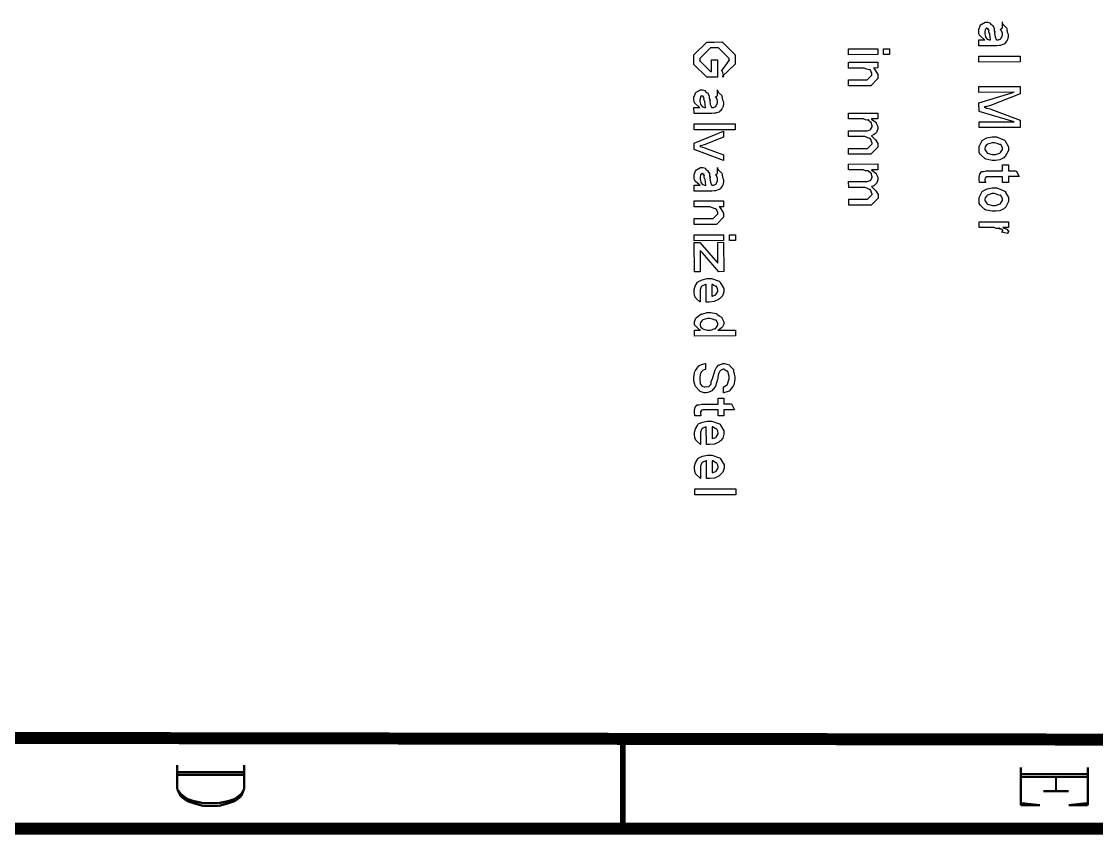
# Model space of a CAD drawing. Extents: x 0.1 to 11.6, y 0.3 to 16.3.
# Drawn here: x 6.417 to 8.957, y 0.284 to 2.206 of the extents above; entities that cross this region are included whole.
import ezdxf

# ---------------------------------------------------------------- set-up
doc = ezdxf.new("R2010")
doc.units = 0
doc.header["$MEASUREMENT"] = 0

msp = doc.modelspace()

# ---------------------------------------------------------------- linework, layer by layer
at = {"color": 0, "const_width": 0.005208}
msp.add_lwpolyline([(0.126682, 16.24), (11.565, 16.24), (11.565, 0.29834), (0.126682, 0.29834), (0.126682, 16.24)], close=True, dxfattribs=at)
at = {"color": 0}
for points in [[(8.69308, 2.16239), (8.69178, 2.16314), (8.68278, 2.17128), (8.68224, 2.17215), (8.68147, 2.17219), (8.67958, 2.17638), (8.67919, 2.18169), (8.67919, 2.18343), (8.67919, 2.18728), (8.68332, 2.19797), (8.68419, 2.19885), (8.68463, 2.199), (8.69422, 2.20404), (8.69743, 2.20406), (8.69954, 2.20406), (8.70524, 2.20242), (8.70589, 2.2021), (8.70567, 2.20139), (8.70774, 2.19835), (8.71158, 2.19743), (8.71197, 2.19689), (8.71192, 2.19581), (8.71544, 2.19021), (8.71565, 2.18951), (8.71517, 2.18832), (8.71522, 2.18408), (8.71701, 2.18138), (8.71718, 2.1804), (8.71658, 2.17806), (8.71756, 2.16932), (8.72049, 2.16336), (8.72086, 2.16239), (8.72146, 2.16237), (8.72276, 2.16239), (8.72325, 2.16237), (8.72532, 2.16237), (8.73107, 2.16456), (8.7315, 2.16499), (8.73112, 2.16542), (8.73475, 2.17307), (8.73475, 2.17563), (8.73475, 2.17811), (8.73221, 2.18506), (8.73172, 2.1856), (8.73122, 2.18554), (8.72954, 2.18713), (8.73372, 2.18994), (8.73475, 2.19017), (8.73475, 2.20406), (8.73469, 2.20406), (8.73546, 2.19976), (8.73628, 2.19928), (8.73714, 2.19797), (8.74485, 2.1906), (8.74539, 2.18951), (8.74506, 2.18744), (8.74647, 2.18083), (8.74864, 2.17594), (8.74864, 2.17432), (8.74864, 2.17204), (8.74799, 2.16521), (8.74647, 2.16151), (8.74604, 2.16064), (8.7449, 2.15913), (8.74154, 2.15446), (8.73975, 2.153), (8.7391, 2.15261), (8.73801, 2.15186), (8.72971, 2.14931), (8.72868, 2.14914), (8.72737, 2.14899), (8.72136, 2.1485), (8.71935, 2.1485), (8.70828, 2.1485), (8.70389, 2.1485), (8.69396, 2.1485), (8.69069, 2.1485), (8.68787, 2.1485), (8.68153, 2.1485), (8.67942, 2.1485), (8.67919, 2.16239), (8.68267, 2.16237), (8.69049, 2.16237), (8.69308, 2.16239)], [(8.70697, 2.16237), (8.70676, 2.16325), (8.70492, 2.17572), (8.70481, 2.17736), (8.70389, 2.17806), (8.70269, 2.18207), (8.70361, 2.185), (8.7035, 2.18539), (8.70313, 2.18528), (8.70139, 2.18625), (8.70176, 2.18864), (8.70156, 2.18886), (8.70111, 2.18853), (8.69911, 2.18832), (8.69878, 2.19017), (8.69872, 2.19017), (8.69769, 2.19017), (8.69488, 2.18799), (8.69461, 2.18756), (8.69422, 2.18614), (8.69308, 2.18104), (8.69308, 2.17931), (8.69308, 2.17697), (8.69471, 2.17068), (8.69504, 2.16997), (8.69521, 2.16868), (8.69917, 2.16422), (8.6996, 2.1639), (8.6996, 2.1639), (8.70367, 2.16239), (8.70503, 2.16237), (8.70697, 2.16237)], [(8.04764, 2.11561), (8.06153, 2.11561), (8.06174, 2.07394), (8.03678, 2.07394), (8.00618, 2.10454), (8.00597, 2.11128), (8.00597, 2.12668), (8.03657, 2.15728), (8.05414, 2.15728), (8.0726, 2.1575), (8.10319, 2.1269), (8.10319, 2.11258), (8.1034, 2.10519), (8.07281, 2.07568), (8.0765, 2.07568), (8.07324, 2.08849), (8.0715, 2.08849), (8.08931, 2.11344), (8.08931, 2.11279), (8.08931, 2.11865), (8.06435, 2.14339), (8.05458, 2.14339), (8.04482, 2.14339), (8.01986, 2.11843), (8.01986, 2.11236), (8.01986, 2.11279), (8.04503, 2.08783), (8.04785, 2.08783), (8.04764, 2.11561)], [(8.37099, 2.14128), (8.44043, 2.14149), (8.44043, 2.1276), (8.37099, 2.12739), (8.37099, 2.14128)], [(8.45432, 2.14149), (8.46821, 2.1415), (8.46821, 2.12761), (8.45432, 2.1276), (8.45432, 2.14149)], [(8.37104, 2.10969), (8.44049, 2.10992), (8.44049, 2.09603), (8.43028, 2.09581), (8.43164, 2.09472), (8.44049, 2.08057), (8.44049, 2.07585), (8.44049, 2.07107), (8.42399, 2.05414), (8.41293, 2.05414), (8.37125, 2.05414), (8.37104, 2.06803), (8.40967, 2.06803), (8.41553, 2.06803), (8.4266, 2.0791), (8.4266, 2.08018), (8.4266, 2.08294), (8.42296, 2.0905), (8.42225, 2.09125), (8.42074, 2.09125), (8.41471, 2.09353), (8.40799, 2.09581), (8.40576, 2.09581), (8.37104, 2.09581), (8.37104, 2.10969)], [(8.67931, 2.12381), (8.77653, 2.12403), (8.77653, 2.11014), (8.67931, 2.10992), (8.67931, 2.12381)], [(8.02007, 2.00239), (8.01878, 2.00314), (8.00976, 2.01129), (8.00922, 2.01215), (8.00846, 2.01221), (8.00657, 2.01639), (8.00618, 2.02169), (8.00618, 2.02343), (8.00618, 2.02729), (8.01031, 2.03797), (8.01118, 2.03885), (8.01161, 2.03901), (8.02121, 2.04406), (8.02442, 2.04406), (8.02653, 2.04406), (8.03222, 2.04243), (8.03288, 2.0421), (8.03267, 2.04139), (8.03472, 2.03836), (8.03857, 2.03743), (8.03896, 2.03689), (8.0389, 2.03581), (8.04243, 2.03022), (8.04264, 2.02951), (8.04215, 2.02832), (8.04221, 2.02408), (8.044, 2.02138), (8.04417, 2.0204), (8.04357, 2.01807), (8.04454, 2.00933), (8.04747, 2.00336), (8.04785, 2.00239), (8.04844, 2.00239), (8.04975, 2.00239), (8.05024, 2.00239), (8.05231, 2.00239), (8.05806, 2.00456), (8.05849, 2.00499), (8.05811, 2.00543), (8.06174, 2.01307), (8.06174, 2.01563), (8.06174, 2.01812), (8.05919, 2.02507), (8.05869, 2.02561), (8.05821, 2.02556), (8.05653, 2.02713), (8.06071, 2.02994), (8.06174, 2.03017), (8.06174, 2.04406), (8.06168, 2.04406), (8.06244, 2.03976), (8.06326, 2.03928), (8.06413, 2.03797), (8.07183, 2.0306), (8.07238, 2.02951), (8.07204, 2.02744), (8.07346, 2.02083), (8.07563, 2.01594), (8.07563, 2.01432), (8.07563, 2.01204), (8.07497, 2.00521), (8.07346, 2.00151), (8.07303, 2.00065), (8.07189, 1.99912), (8.06851, 1.99447), (8.06674, 1.993), (8.06608, 1.99262), (8.065, 1.99186), (8.05669, 1.98931), (8.05567, 1.98915), (8.05436, 1.98899), (8.04833, 1.9885), (8.04633, 1.9885), (8.03526, 1.9885), (8.03088, 1.9885), (8.02094, 1.9885), (8.01768, 1.9885), (8.01486, 1.9885), (8.00851, 1.9885), (8.0064, 1.9885), (8.00618, 2.00239), (8.00965, 2.00239), (8.01747, 2.00239), (8.02007, 2.00239)], [(8.67947, 2.05214), (8.77669, 2.05236), (8.77669, 2.03521), (8.70638, 2.00765), (8.70394, 2.00646), (8.69607, 2.00385), (8.6926, 2.00375), (8.69185, 2.00353), (8.69174, 2.0031), (8.69694, 2.00082), (8.70594, 1.99951), (8.70768, 1.99897), (8.77692, 1.97228), (8.77692, 1.95514), (8.67968, 1.95492), (8.67968, 1.96881), (8.76301, 1.96903), (8.67968, 1.99333), (8.67947, 2.01372), (8.76281, 2.03846), (8.67947, 2.03825), (8.67947, 2.05214)], [(8.03396, 2.00239), (8.03375, 2.00325), (8.0319, 2.01574), (8.03179, 2.01736), (8.03088, 2.01807), (8.02968, 2.02208), (8.0306, 2.02501), (8.03049, 2.02539), (8.03011, 2.02528), (8.02838, 2.02626), (8.02875, 2.02864), (8.02854, 2.02886), (8.0281, 2.02854), (8.0261, 2.02832), (8.02576, 2.03017), (8.02572, 2.03017), (8.02468, 2.03017), (8.02186, 2.028), (8.0216, 2.02756), (8.02121, 2.02615), (8.02007, 2.02106), (8.02007, 2.01932), (8.02007, 2.01699), (8.02169, 2.01068), (8.02203, 2.00999), (8.02219, 2.00868), (8.02615, 2.00424), (8.02658, 2.0039), (8.02658, 2.0039), (8.03065, 2.00239), (8.03201, 2.00239), (8.03396, 2.00239)], [(8.37126, 1.98931), (8.44069, 1.98953), (8.44071, 1.97564), (8.42572, 1.97542), (8.42578, 1.97487), (8.43588, 1.96804), (8.43658, 1.96718), (8.43642, 1.96588), (8.44069, 1.9579), (8.44069, 1.95524), (8.44069, 1.95215), (8.43722, 1.94368), (8.43658, 1.94287), (8.43522, 1.9414), (8.43056, 1.93756), (8.42649, 1.93625), (8.42529, 1.93593), (8.42686, 1.9344), (8.43544, 1.92615), (8.44092, 1.91721), (8.44092, 1.91422), (8.44092, 1.90901), (8.42421, 1.89208), (8.41812, 1.89208), (8.37147, 1.8921), (8.37147, 1.90597), (8.4114, 1.90597), (8.41596, 1.90597), (8.42703, 1.91704), (8.42703, 1.91769), (8.42697, 1.91792), (8.42324, 1.92844), (8.42247, 1.92919), (8.42096, 1.92919), (8.41558, 1.93147), (8.41015, 1.93375), (8.40836, 1.93375), (8.37147, 1.93376), (8.37125, 1.94764), (8.41249, 1.94764), (8.41515, 1.94764), (8.42253, 1.95003), (8.42313, 1.95047), (8.42285, 1.95068), (8.42681, 1.95719), (8.42681, 1.95936), (8.42681, 1.95936), (8.42481, 1.96739), (8.42443, 1.96804), (8.42329, 1.96815), (8.42003, 1.97065), (8.41824, 1.97342), (8.41749, 1.97368), (8.41635, 1.97299), (8.41129, 1.97353), (8.40597, 1.97542), (8.40424, 1.97542), (8.37125, 1.97542), (8.37126, 1.98931)], [(8.00629, 1.96376), (8.10351, 1.96397), (8.10351, 1.95008), (8.00629, 1.94988), (8.00629, 1.96376)], [(8.00635, 1.91857), (8.07579, 1.94635), (8.07579, 1.93246), (8.03412, 1.91618), (8.03299, 1.91476), (8.02143, 1.91178), (8.02024, 1.9114), (8.0211, 1.91054), (8.03217, 1.90717), (8.03347, 1.90662), (8.07579, 1.89079), (8.07601, 1.8769), (8.00635, 1.9036), (8.00635, 1.91857)], [(8.71436, 1.93317), (8.72119, 1.93317), (8.74018, 1.92557), (8.74169, 1.92404), (8.74235, 1.92242), (8.74908, 1.90983), (8.74908, 1.9056), (8.74908, 1.90061), (8.74164, 1.88693), (8.74018, 1.88564), (8.73828, 1.88363), (8.72889, 1.87864), (8.71881, 1.8776), (8.71544, 1.87761), (8.71039, 1.8776), (8.69644, 1.88053), (8.69526, 1.88107), (8.69385, 1.8814), (8.6844, 1.88997), (8.68375, 1.89106), (8.68289, 1.89106), (8.68012, 1.89626), (8.67964, 1.9031), (8.67964, 1.90539), (8.67964, 1.91043), (8.68701, 1.92426), (8.68853, 1.92557), (8.68924, 1.92632), (8.69829, 1.9305), (8.71035, 1.93315), (8.71436, 1.93317)], [(8.71436, 1.91928), (8.71044, 1.91928), (8.6996, 1.91601), (8.69874, 1.91536), (8.69754, 1.914), (8.69417, 1.90972), (8.69353, 1.90647), (8.69353, 1.90539), (8.69353, 1.90289), (8.69786, 1.89606), (8.69874, 1.8954), (8.69917, 1.89442), (8.71089, 1.89149), (8.71479, 1.89149), (8.71858, 1.89149), (8.72911, 1.89497), (8.72999, 1.89561), (8.73008, 1.89594), (8.73519, 1.90304), (8.73519, 1.90539), (8.73519, 1.90788), (8.73085, 1.91471), (8.72999, 1.91536), (8.72835, 1.91521), (8.72233, 1.9171), (8.71631, 1.91928), (8.71436, 1.91928)], [(8.0204, 1.8189), (8.0191, 1.81967), (8.0101, 1.82781), (8.00954, 1.82867), (8.00879, 1.82872), (8.00689, 1.8329), (8.00651, 1.83822), (8.00651, 1.83996), (8.00651, 1.84381), (8.01064, 1.85449), (8.0115, 1.85536), (8.01193, 1.85553), (8.02154, 1.86057), (8.02474, 1.86057), (8.02686, 1.86057), (8.03256, 1.85894), (8.03321, 1.85861), (8.03299, 1.85792), (8.03504, 1.85487), (8.0389, 1.85394), (8.03928, 1.8534), (8.03922, 1.85232), (8.04275, 1.84674), (8.04297, 1.84603), (8.04249, 1.84483), (8.04253, 1.84061), (8.04432, 1.83789), (8.04449, 1.83692), (8.04389, 1.83458), (8.04486, 1.82585), (8.04779, 1.81988), (8.04818, 1.8189), (8.04878, 1.8189), (8.05007, 1.8189), (8.05057, 1.8189), (8.05263, 1.8189), (8.05838, 1.82107), (8.05881, 1.82151), (8.05843, 1.82194), (8.06207, 1.82958), (8.06207, 1.83214), (8.06207, 1.83464), (8.05951, 1.84158), (8.05903, 1.84212), (8.05854, 1.84207), (8.05686, 1.84364), (8.06103, 1.84646), (8.06207, 1.84668), (8.06207, 1.86057), (8.06201, 1.86057), (8.06276, 1.85628), (8.06358, 1.85579), (8.06446, 1.85449), (8.07215, 1.84711), (8.07269, 1.84603), (8.07238, 1.84397), (8.07378, 1.83735), (8.07596, 1.83247), (8.07596, 1.83083), (8.07596, 1.82856), (8.07531, 1.82172), (8.07378, 1.81803), (8.07335, 1.81717), (8.07221, 1.81565), (8.06885, 1.81099), (8.06706, 1.80951), (8.0664, 1.80914), (8.06532, 1.80838), (8.05701, 1.80583), (8.05599, 1.80567), (8.05469, 1.8055), (8.04867, 1.80501), (8.04665, 1.80501), (8.0356, 1.80501), (8.03119, 1.80501), (8.02126, 1.80501), (8.01801, 1.80501), (8.01519, 1.80501), (8.00885, 1.80501), (8.00672, 1.80501), (8.00651, 1.8189), (8.00999, 1.8189), (8.01779, 1.8189), (8.0204, 1.8189)], [(8.37147, 1.86893), (8.44092, 1.86914), (8.44092, 1.85525), (8.42594, 1.85504), (8.426, 1.85449), (8.43608, 1.84765), (8.43679, 1.84679), (8.43664, 1.84549), (8.44092, 1.83751), (8.44092, 1.83485), (8.44092, 1.83176), (8.43744, 1.82329), (8.43679, 1.82249), (8.43544, 1.82101), (8.43078, 1.81717), (8.42671, 1.81586), (8.42551, 1.81554), (8.42708, 1.81401), (8.43565, 1.80578), (8.44114, 1.79682), (8.44114, 1.79383), (8.44114, 1.78863), (8.42443, 1.77171), (8.41835, 1.77171), (8.37169, 1.77171), (8.37169, 1.78558), (8.41163, 1.7856), (8.41618, 1.7856), (8.42725, 1.79665), (8.42725, 1.79731), (8.42719, 1.79753), (8.42344, 1.80806), (8.42269, 1.80881), (8.42117, 1.80881), (8.41581, 1.81108), (8.41038, 1.81338), (8.40858, 1.81338), (8.37169, 1.81338), (8.37147, 1.82726), (8.41271, 1.82726), (8.41536, 1.82726), (8.42275, 1.82964), (8.42335, 1.83008), (8.42307, 1.83029), (8.42703, 1.83681), (8.42703, 1.83897), (8.42703, 1.83897), (8.42503, 1.847), (8.42464, 1.84765), (8.4235, 1.84776), (8.42025, 1.85026), (8.41846, 1.85303), (8.41769, 1.85329), (8.41656, 1.8526), (8.41151, 1.85314), (8.40619, 1.85504), (8.40446, 1.85504), (8.37147, 1.85504), (8.37147, 1.86893)], [(8.69499, 1.82514), (8.6811, 1.82514), (8.68078, 1.82606), (8.67979, 1.83274), (8.67979, 1.8349), (8.67979, 1.83768), (8.68121, 1.84532), (8.68153, 1.84597), (8.68169, 1.84603), (8.68599, 1.85113), (8.68653, 1.8514), (8.68653, 1.8514), (8.69032, 1.85101), (8.69689, 1.85292), (8.69911, 1.85292), (8.73535, 1.85292), (8.73535, 1.86681), (8.74924, 1.86703), (8.74924, 1.85314), (8.76704, 1.85314), (8.77442, 1.83925), (8.74924, 1.83925), (8.74924, 1.82536), (8.73535, 1.82514), (8.73535, 1.83903), (8.70171, 1.83903), (8.70036, 1.83903), (8.6965, 1.83849), (8.69629, 1.83838), (8.69607, 1.83772), (8.69488, 1.83572), (8.69433, 1.83599), (8.69433, 1.83599), (8.69417, 1.83535), (8.69368, 1.83225), (8.69368, 1.83122), (8.69368, 1.82969), (8.69476, 1.82579), (8.69499, 1.82514)], [(8.03429, 1.8189), (8.03407, 1.81976), (8.03222, 1.83225), (8.03211, 1.83388), (8.03119, 1.83458), (8.03, 1.8386), (8.03093, 1.84153), (8.03082, 1.8419), (8.03043, 1.84179), (8.02869, 1.84278), (8.02908, 1.84517), (8.02886, 1.84538), (8.02843, 1.84506), (8.02642, 1.84483), (8.0261, 1.84668), (8.02604, 1.84668), (8.02501, 1.84668), (8.02219, 1.84451), (8.02192, 1.84408), (8.02154, 1.84267), (8.0204, 1.83757), (8.0204, 1.83583), (8.0204, 1.8335), (8.02203, 1.82721), (8.02235, 1.8265), (8.02251, 1.82519), (8.02647, 1.82075), (8.0269, 1.82042), (8.0269, 1.82042), (8.03097, 1.8189), (8.03233, 1.8189), (8.03429, 1.8189)], [(8.71457, 1.81278), (8.7214, 1.81278), (8.7404, 1.80518), (8.74192, 1.80367), (8.74257, 1.80203), (8.74929, 1.78944), (8.74929, 1.78521), (8.74929, 1.78022), (8.74186, 1.76656), (8.7404, 1.76525), (8.7385, 1.76324), (8.72911, 1.75825), (8.71903, 1.75722), (8.71565, 1.75722), (8.71061, 1.75722), (8.69667, 1.76015), (8.69547, 1.76069), (8.69407, 1.76101), (8.68463, 1.76958), (8.68397, 1.77067), (8.68311, 1.77067), (8.68033, 1.77587), (8.67985, 1.78272), (8.67985, 1.785), (8.67985, 1.79004), (8.68722, 1.80387), (8.68875, 1.80518), (8.68946, 1.80594), (8.69851, 1.81011), (8.71056, 1.81278), (8.71457, 1.81278)], [(8.00662, 1.78174), (8.07607, 1.78196), (8.07607, 1.76807), (8.06586, 1.76785), (8.06722, 1.76676), (8.07607, 1.75261), (8.07607, 1.74789), (8.07607, 1.74311), (8.05957, 1.72618), (8.0485, 1.72618), (8.00683, 1.72618), (8.00662, 1.74007), (8.04525, 1.74007), (8.05111, 1.74007), (8.06218, 1.75114), (8.06218, 1.75222), (8.06218, 1.75499), (8.05854, 1.76253), (8.05783, 1.76329), (8.05632, 1.76329), (8.05029, 1.76557), (8.04357, 1.76785), (8.04135, 1.76785), (8.00662, 1.76785), (8.00662, 1.78174)], [(8.71457, 1.79889), (8.71067, 1.79889), (8.69982, 1.79563), (8.69894, 1.79499), (8.69775, 1.79363), (8.69439, 1.78933), (8.69374, 1.78608), (8.69374, 1.785), (8.69374, 1.7825), (8.69808, 1.77567), (8.69894, 1.77501), (8.69937, 1.77404), (8.7111, 1.77111), (8.715, 1.77111), (8.71881, 1.77111), (8.72933, 1.77458), (8.73019, 1.77524), (8.73031, 1.77556), (8.7354, 1.78267), (8.7354, 1.785), (8.7354, 1.78749), (8.73107, 1.79433), (8.73019, 1.79499), (8.72857, 1.79482), (8.72254, 1.79671), (8.71653, 1.79889), (8.71457, 1.79889)], [(8.68001, 1.73247), (8.74946, 1.73269), (8.74946, 1.71881), (8.73557, 1.71858), (8.73699, 1.71826), (8.74621, 1.71522), (8.74664, 1.7149), (8.74636, 1.71436), (8.74735, 1.71186), (8.74946, 1.71138), (8.74946, 1.71121), (8.74946, 1.70964), (8.74707, 1.70546), (8.74664, 1.70492), (8.73296, 1.70751), (8.73296, 1.70751), (8.73557, 1.71061), (8.73557, 1.71164), (8.73557, 1.71164), (8.73372, 1.7149), (8.7334, 1.71511), (8.73253, 1.71474), (8.72928, 1.71522), (8.72786, 1.71739), (8.72732, 1.7175), (8.72597, 1.71669), (8.72038, 1.71675), (8.71582, 1.71858), (8.71431, 1.71858), (8.68001, 1.71858), (8.68001, 1.73247)], [(8.00678, 1.7015), (8.07622, 1.70172), (8.07622, 1.68782), (8.00678, 1.68761), (8.00678, 1.7015)], [(8.00683, 1.68381), (8.01986, 1.68381), (8.06239, 1.63499), (8.06239, 1.63889), (8.06239, 1.64768), (8.06239, 1.65061), (8.06239, 1.68381), (8.07628, 1.68403), (8.0765, 1.61458), (8.06478, 1.61436), (8.02593, 1.65907), (8.02072, 1.66493), (8.02072, 1.66092), (8.02072, 1.65192), (8.02072, 1.64888), (8.02094, 1.61436), (8.00706, 1.61436), (8.00683, 1.68381)], [(8.09011, 1.70172), (8.104, 1.70172), (8.104, 1.68783), (8.09011, 1.68782), (8.09011, 1.70172)], [(8.02083, 1.55658), (8.02106, 1.54313), (8.01992, 1.54351), (8.01128, 1.55132), (8.01064, 1.55246), (8.00971, 1.55279), (8.00738, 1.55892), (8.00694, 1.56694), (8.00694, 1.56961), (8.00694, 1.57221), (8.00911, 1.57992), (8.01432, 1.58936), (8.01585, 1.59065), (8.0166, 1.59142), (8.02556, 1.5956), (8.03711, 1.59825), (8.04101, 1.59825), (8.04753, 1.59825), (8.06554, 1.59196), (8.06706, 1.59065), (8.06819, 1.58886), (8.07639, 1.57493), (8.07639, 1.57025), (8.07639, 1.56711), (8.07383, 1.55767), (8.06803, 1.55181), (8.0664, 1.55051), (8.0644, 1.54856), (8.05382, 1.54368), (8.0421, 1.54269), (8.03819, 1.54269), (8.03737, 1.54269), (8.03554, 1.54269), (8.03494, 1.54269), (8.03472, 1.58436), (8.03358, 1.58431), (8.0249, 1.58051), (8.02431, 1.57981), (8.02343, 1.57835), (8.02083, 1.57183), (8.02083, 1.56961), (8.02083, 1.56765), (8.02083, 1.56326), (8.02083, 1.56179), (8.02083, 1.56049), (8.02083, 1.55757), (8.02083, 1.55658)], [(8.04861, 1.58436), (8.04861, 1.55658), (8.04958, 1.55669), (8.05718, 1.5594), (8.05772, 1.55985), (8.05772, 1.56022), (8.0625, 1.56776), (8.0625, 1.57026), (8.0625, 1.57026), (8.06153, 1.57394), (8.05925, 1.57937), (8.0586, 1.58003), (8.05724, 1.57992), (8.05294, 1.58192), (8.04964, 1.58431), (8.04861, 1.58436)], [(8.00711, 1.47635), (8.02186, 1.47635), (8.01932, 1.47732), (8.00711, 1.48899), (8.00711, 1.49283), (8.00711, 1.49604), (8.01068, 1.50467), (8.01144, 1.50564), (8.01178, 1.50651), (8.02229, 1.51421), (8.0236, 1.51475), (8.02468, 1.51443), (8.03754, 1.51801), (8.04183, 1.51801), (8.04633, 1.51801), (8.05849, 1.51568), (8.05985, 1.51519), (8.06022, 1.51378), (8.06554, 1.5101), (8.07146, 1.50726), (8.07221, 1.50629), (8.0721, 1.50515), (8.07656, 1.4961), (8.07656, 1.49306), (8.07656, 1.49061), (8.07329, 1.48406), (8.07264, 1.48329), (8.07129, 1.4821), (8.06706, 1.47851), (8.06386, 1.47678), (8.06287, 1.47635), (8.10433, 1.47657), (8.10454, 1.46268), (8.00732, 1.46246), (8.00711, 1.47635)], [(8.04183, 1.50412), (8.03792, 1.50412), (8.02707, 1.50071), (8.02621, 1.5), (8.02501, 1.49864), (8.02165, 1.49425), (8.021, 1.4911), (8.021, 1.49001), (8.021, 1.48833), (8.02219, 1.48313), (8.02513, 1.48112), (8.02599, 1.48047), (8.02636, 1.47944), (8.03728, 1.47635), (8.04096, 1.47635), (8.04508, 1.47635), (8.05658, 1.47982), (8.05746, 1.48047), (8.05757, 1.48085), (8.06267, 1.48807), (8.06267, 1.49046), (8.06267, 1.49289), (8.05849, 1.49957), (8.05767, 1.50022), (8.0561, 1.50006), (8.05007, 1.50196), (8.04389, 1.50412), (8.04183, 1.50412)], [(8.03364, 1.39757), (8.03364, 1.38368), (8.03288, 1.38357), (8.02653, 1.38108), (8.02604, 1.38064), (8.02518, 1.37956), (8.02268, 1.37608), (8.02171, 1.37364), (8.02149, 1.37283), (8.02106, 1.37174), (8.01975, 1.36377), (8.01975, 1.36111), (8.01975, 1.35856), (8.02083, 1.35167), (8.02106, 1.35091), (8.02115, 1.34945), (8.02453, 1.34456), (8.02496, 1.34418), (8.0249, 1.3438), (8.03043, 1.34201), (8.03233, 1.34201), (8.03233, 1.34201), (8.04036, 1.34294), (8.04101, 1.3431), (8.04101, 1.34321), (8.04656, 1.3489), (8.04688, 1.34983), (8.04688, 1.34983), (8.04688, 1.35455), (8.05051, 1.36344), (8.051, 1.36545), (8.05117, 1.3667), (8.05615, 1.38232), (8.05664, 1.38325), (8.05664, 1.38325), (8.05935, 1.38791), (8.06446, 1.3935), (8.06532, 1.3941), (8.06586, 1.39388), (8.07422, 1.39779), (8.07704, 1.39779), (8.07807, 1.39779), (8.08925, 1.39437), (8.09028, 1.39367), (8.09119, 1.39214), (8.09928, 1.38303), (8.09982, 1.38173), (8.09944, 1.37945), (8.10092, 1.37196), (8.10308, 1.3661), (8.10308, 1.36415), (8.10308, 1.35948), (8.10037, 1.34684), (8.09983, 1.34549), (8.09836, 1.34386), (8.0944, 1.338), (8.09114, 1.33388), (8.09006, 1.33312), (8.08892, 1.33198), (8.07687, 1.3284), (8.07553, 1.32834), (8.07553, 1.34223), (8.07665, 1.34239), (8.08518, 1.34744), (8.08572, 1.34831), (8.08539, 1.34869), (8.08697, 1.354), (8.08919, 1.36133), (8.08919, 1.36371), (8.08919, 1.36757), (8.08593, 1.37831), (8.08529, 1.37912), (8.08393, 1.37918), (8.07986, 1.38157), (8.0771, 1.3839), (8.07617, 1.3839), (8.07531, 1.3839), (8.06885, 1.38102), (8.06836, 1.38043), (8.06728, 1.37896), (8.0644, 1.37299), (8.06278, 1.36523), (8.06228, 1.36285), (8.06168, 1.35992), (8.05707, 1.34418), (8.05664, 1.34332), (8.05524, 1.3419), (8.04807, 1.33247), (8.0471, 1.33181), (8.04514, 1.331), (8.03922, 1.32861), (8.03515, 1.32813), (8.03385, 1.32813), (8.03038, 1.32813), (8.02106, 1.3316), (8.01997, 1.33225), (8.01882, 1.33257), (8.01019, 1.3425), (8.00954, 1.34375), (8.00862, 1.34483), (8.00586, 1.35655), (8.00586, 1.36046), (8.00586, 1.3654), (8.00857, 1.37891), (8.00911, 1.38021), (8.00939, 1.3807), (8.01779, 1.39204), (8.01888, 1.39279), (8.01888, 1.39279), (8.02414, 1.39518), (8.03222, 1.39757), (8.03364, 1.39757)], [(8.02268, 1.27376), (8.00879, 1.27376), (8.00846, 1.27468), (8.00749, 1.28136), (8.00749, 1.28353), (8.00749, 1.28629), (8.0089, 1.29394), (8.00922, 1.29459), (8.00939, 1.29465), (8.01367, 1.29975), (8.01421, 1.30002), (8.01421, 1.30002), (8.01801, 1.29964), (8.02458, 1.30154), (8.02681, 1.30154), (8.06304, 1.30154), (8.06304, 1.31543), (8.07693, 1.31564), (8.07693, 1.30176), (8.09472, 1.30176), (8.10211, 1.28787), (8.07693, 1.28787), (8.07693, 1.27398), (8.06304, 1.27376), (8.06304, 1.28765), (8.0294, 1.28765), (8.02804, 1.28765), (8.02419, 1.28711), (8.02399, 1.287), (8.02376, 1.28635), (8.02257, 1.28434), (8.02203, 1.28461), (8.02203, 1.28461), (8.02186, 1.28396), (8.02138, 1.28087), (8.02138, 1.27984), (8.02138, 1.27832), (8.02246, 1.27441), (8.02268, 1.27376)], [(8.02143, 1.21978), (8.02165, 1.20633), (8.02051, 1.20671), (8.01187, 1.21452), (8.01124, 1.21566), (8.01031, 1.21598), (8.00797, 1.22211), (8.00754, 1.23014), (8.00754, 1.2328), (8.00754, 1.23541), (8.00971, 1.24311), (8.01492, 1.25255), (8.01644, 1.25385), (8.01719, 1.25461), (8.02615, 1.25879), (8.03771, 1.26145), (8.04161, 1.26145), (8.04813, 1.26145), (8.06614, 1.25515), (8.06765, 1.25385), (8.06879, 1.25206), (8.07699, 1.23812), (8.07699, 1.23345), (8.07699, 1.23031), (8.07443, 1.22087), (8.06862, 1.21501), (8.067, 1.2137), (8.065, 1.21175), (8.05442, 1.20687), (8.04269, 1.20589), (8.03879, 1.20589), (8.03797, 1.20589), (8.03614, 1.20589), (8.03554, 1.20589), (8.03532, 1.24756), (8.03418, 1.2475), (8.0255, 1.24371), (8.0249, 1.243), (8.02403, 1.24154), (8.02143, 1.23503), (8.02143, 1.2328), (8.02143, 1.23085), (8.02143, 1.22646), (8.02143, 1.22499), (8.02143, 1.22369), (8.02143, 1.22076), (8.02143, 1.21978)], [(8.04921, 1.24756), (8.04921, 1.21978), (8.05018, 1.21989), (8.05778, 1.2226), (8.05832, 1.22304), (8.05832, 1.22342), (8.0631, 1.23096), (8.0631, 1.23345), (8.0631, 1.23345), (8.06213, 1.23714), (8.05985, 1.24257), (8.05919, 1.24322), (8.05783, 1.24311), (8.05354, 1.24512), (8.05024, 1.2475), (8.04921, 1.24756)], [(8.0216, 1.13948), (8.02181, 1.12603), (8.02067, 1.12641), (8.01204, 1.13422), (8.01139, 1.13536), (8.01047, 1.13569), (8.00814, 1.14182), (8.00771, 1.14985), (8.00771, 1.15251), (8.00771, 1.15511), (8.00988, 1.16281), (8.01508, 1.17225), (8.0166, 1.17356), (8.01736, 1.17432), (8.02632, 1.17849), (8.03787, 1.18115), (8.04178, 1.18115), (8.04829, 1.18115), (8.06629, 1.17486), (8.06782, 1.17356), (8.06896, 1.17177), (8.07715, 1.15782), (8.07715, 1.15316), (8.07715, 1.15001), (8.0746, 1.14057), (8.06879, 1.13471), (8.06717, 1.13341), (8.06515, 1.13145), (8.05458, 1.12657), (8.04286, 1.12559), (8.03896, 1.12559), (8.03814, 1.12559), (8.03629, 1.12559), (8.03569, 1.12559), (8.03549, 1.16726), (8.03435, 1.16721), (8.02567, 1.16341), (8.02507, 1.16271), (8.02419, 1.16124), (8.0216, 1.15473), (8.0216, 1.1525), (8.0216, 1.15055), (8.0216, 1.14616), (8.0216, 1.14469), (8.0216, 1.14339), (8.0216, 1.14046), (8.0216, 1.13948)], [(8.04937, 1.16726), (8.04937, 1.13949), (8.05035, 1.13959), (8.05794, 1.14231), (8.05849, 1.14274), (8.05849, 1.14312), (8.06326, 1.15066), (8.06326, 1.15316), (8.06326, 1.15316), (8.06228, 1.15684), (8.06, 1.16227), (8.05935, 1.16292), (8.058, 1.16282), (8.05371, 1.16482), (8.0504, 1.16721), (8.04937, 1.16726)], [(8.00781, 1.10091), (8.10503, 1.10113), (8.10503, 1.08724), (8.00782, 1.08702), (8.00781, 1.10091)]]:
    msp.add_lwpolyline(points, close=True, dxfattribs=at)
for points, const_width in [([(11.3083, 0.504992), (0.37169, 0.521647)], 0.028333), ([(7.83832, 0.498318), (7.83832, 0.29834)], 0.013333), ([(6.785, 0.391656), (6.785, 0.448351)], 0.005208), ([(6.94336, 0.43164), (6.785, 0.43164)], 0.005208), ([(6.94336, 0.448351), (6.94336, 0.391656)], 0.005208), ([(8.77832, 0.443306), (8.77832, 0.353353)], 0.005208), ([(8.93668, 0.443306), (8.93668, 0.353353)], 0.005208), ([(6.94336, 0.425022), (6.785, 0.425022)], 0.005208), ([(8.93668, 0.42665), (8.77832, 0.42665)], 0.005208), ([(8.93668, 0.419976), (8.77832, 0.419976)], 0.005208), ([(8.86165, 0.419976), (8.86165, 0.386664)], 0.005208), ([(6.79335, 0.375), (6.785, 0.391656)], 0.005208), ([(6.79335, 0.379992), (6.785, 0.391656)], 0.005208), ([(6.80832, 0.368326), (6.79335, 0.379992)], 0.005208), ([(6.93668, 0.379992), (6.92165, 0.368326)], 0.005208), ([(6.94336, 0.391656), (6.93668, 0.375)], 0.005208), ([(6.94336, 0.391656), (6.93668, 0.379992)], 0.005208), ([(8.89165, 0.386664), (8.83165, 0.386664)], 0.005208), ([(6.80832, 0.363336), (6.79335, 0.375)], 0.005208), ([(6.82335, 0.363336), (6.80832, 0.368326)], 0.005208), ([(6.82335, 0.358344), (6.80832, 0.363336)], 0.005208), ([(6.84668, 0.358344), (6.82335, 0.363336)], 0.005208), ([(6.84668, 0.351671), (6.82335, 0.358344)], 0.005208), ([(6.88336, 0.358344), (6.84668, 0.358344)], 0.005208), ([(6.90668, 0.363336), (6.88336, 0.358344)], 0.005208), ([(6.90668, 0.358344), (6.88336, 0.351671)], 0.005208), ([(6.92165, 0.368326), (6.90668, 0.363336)], 0.005208), ([(6.92165, 0.363336), (6.90668, 0.358344)], 0.005208), ([(6.93668, 0.375), (6.92165, 0.363336)], 0.005208), ([(8.82335, 0.353353), (8.77832, 0.358344)], 0.005208), ([(8.77832, 0.353353), (8.82335, 0.353353)], 0.005208), ([(8.89165, 0.353353), (8.93668, 0.358344)], 0.005208), ([(8.93668, 0.353353), (8.89165, 0.353353)], 0.005208), ([(6.88336, 0.351671), (6.84668, 0.351671)], 0.005208), ([(11.565, 0.29834), (0.126682, 0.29834)], 0.028333)]:
    msp.add_lwpolyline(points, dxfattribs=dict(at, const_width=const_width))

doc.saveas('drawing.dxf')
